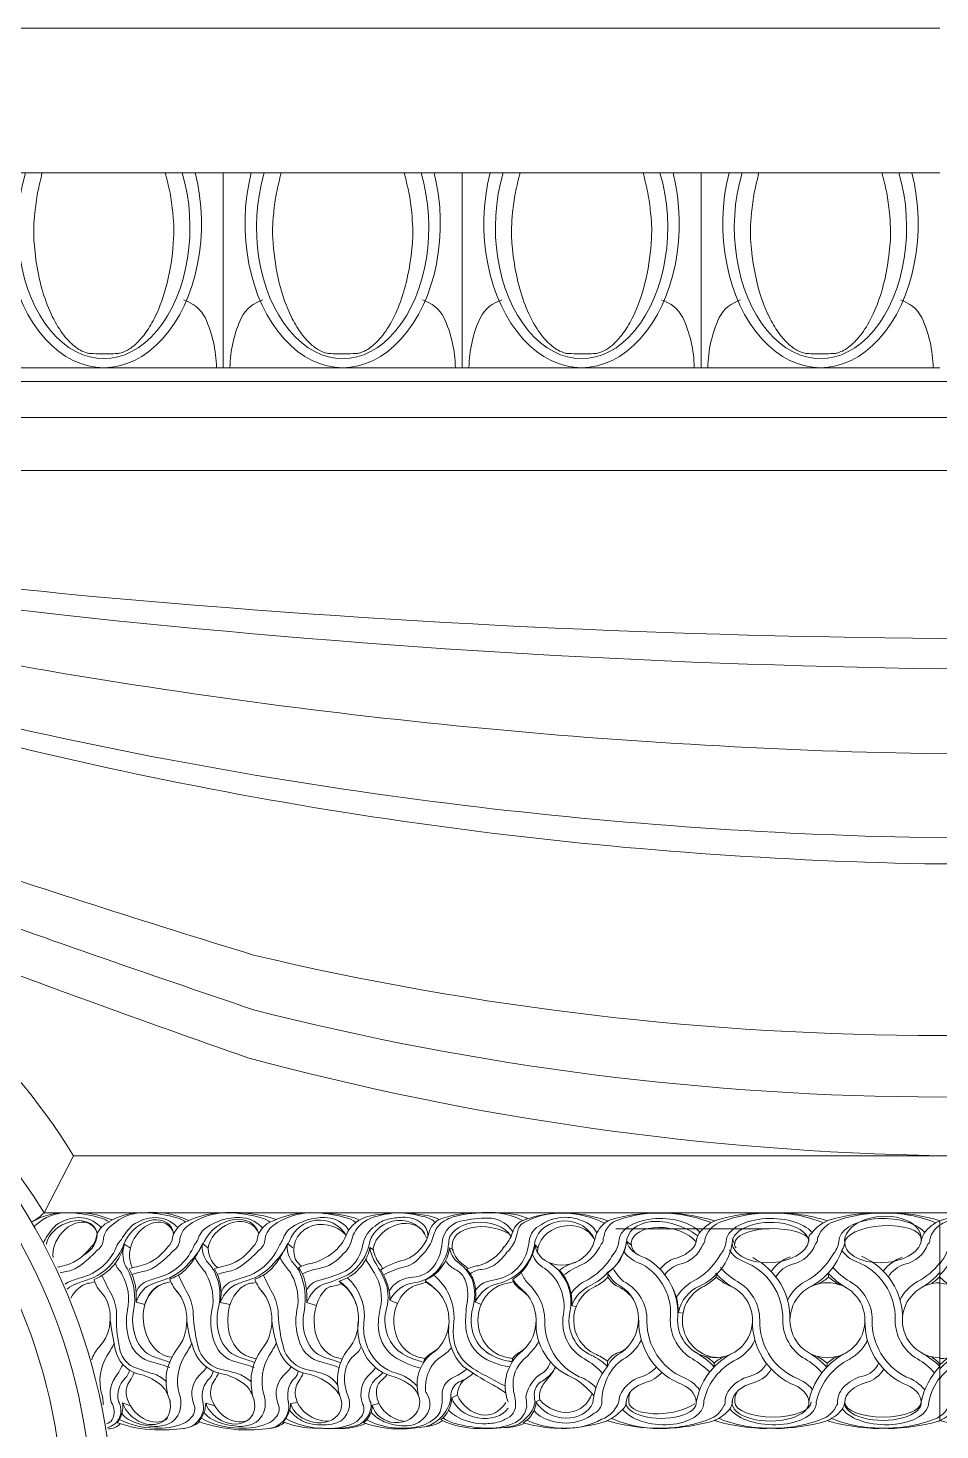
# Model space of a CAD drawing. Header units: millimetres. Extents: x 542654 to 551203, y 315718 to 321804.
# Drawn here: x 543084.9 to 543267.3, y 321230.3 to 321510.7 of the extents above; entities that cross this region are included whole.
import ezdxf

# ---------------------------------------------------------------- set-up
doc = ezdxf.new("R2010")
doc.units = ezdxf.units.MM
doc.layers.add('cad-block.com', color=250, linetype='Continuous')

msp = doc.modelspace()

# ---------------------------------------------------------------- linework, layer by layer
at = {"layer": 'cad-block.com', "color": 18, "lineweight": 15, "true_color": 0x000000}
for points in [[(542897.56, 321510.7), (543267.27, 321510.7)], [(543267.26, 321481.75), (542904.25, 321481.75)], [(543123.9, 321442.75), (543123.9, 321481.75)], [(543171.69, 321442.75), (543171.69, 321481.75)], [(543219.48, 321442.75), (543219.48, 321481.75)], [(543219.48, 321481.75), (543267.26, 321481.75)], [(543267.26, 321442.75), (542928.48, 321442.75)], [(542943.36, 321442.75), (543267.26, 321442.75)], [(542987.8, 321440.01), (543267.27, 321440.01)], [(543546.74, 321440.01), (543267.27, 321440.01)], [(542978.72, 321432.77), (543267.27, 321432.77)], [(543555.82, 321432.77), (543267.27, 321432.77)], [(542980.54, 321422.2), (543267.27, 321422.2)], [(543554, 321422.2), (543267.27, 321422.2)], [(543093.92, 321285.12), (543088.05, 321273.71)], [(543093.92, 321285.12), (543267.27, 321285.12)], [(543440.62, 321285.12), (543267.27, 321285.12)], [(543088.05, 321273.71), (543446.49, 321273.71)], [(543267.27, 321272.11), (543267.27, 321232.14)], [(543233.16, 321270.51), (543202.41, 321270.51)], [(543204.59, 321267.99), (543205.54, 321267.22)], [(543225.72, 321268.48), (543226.24, 321267.49)], [(543104.12, 321267.42), (543105.32, 321266.61)], [(543119.73, 321267.58), (543120.84, 321266.68)], [(543136.74, 321267.58), (543137.84, 321266.68)], [(543153.24, 321266.72), (543153.94, 321266.26)], [(543169.13, 321266.71), (543169.97, 321266.26)], [(543186.27, 321267.31), (543186.74, 321266.72)], [(543200.86, 321260.89), (543200.83, 321261.66)], [(543222.47, 321260.83), (543222.45, 321261.61)], [(543244.97, 321260.83), (543244.9, 321261.62)], [(543106.49, 321255.84), (543108.22, 321255.37)], [(543123.3, 321255.74), (543125.29, 321255.37)], [(543140.6, 321255.74), (543142.5, 321255.15)], [(543174.31, 321255.86), (543175.49, 321255.36)], [(543193.61, 321255.14), (543194.5, 321254.91)], [(543214.93, 321253.77), (543215.87, 321253.59)], [(543222.11, 321243.63), (543222.08, 321242.85)], [(543244.69, 321243.61), (543244.62, 321242.81)], [(543169.61, 321236.66), (543170.72, 321237.21)], [(543103.77, 321235.69), (543105.16, 321235.13)], [(543120.39, 321235.64), (543122.04, 321235.13)], [(543137.34, 321235.57), (543138.72, 321235.78)], [(543186.46, 321235.91), (543187.21, 321236.26)]]:
    msp.add_lwpolyline(points, dxfattribs=at)
for points in [[(543086.76, 321477.76, -0.007565), (543087.7, 321481.75, 3.738631)], [(543113.25, 321477.76, 0.007565), (543112.31, 321481.75, -3.738631)], [(543134.55, 321477.76, -0.007565), (543135.49, 321481.75, 3.738631)], [(543161.04, 321477.76, 0.007565), (543160.1, 321481.75, -3.738631)], [(543182.34, 321477.76, -0.007565), (543183.27, 321481.75, 3.738631)], [(543208.83, 321477.76, 0.007565), (543207.89, 321481.75, -3.738631)], [(543230.12, 321477.76, -0.007565), (543231.06, 321481.75, 3.738631)], [(543256.62, 321477.76, 0.007565), (543255.68, 321481.75, -3.738631)], [(543122.55, 321442.75, 0.103412), (543120.26, 321452.81, 0.193735), (543115.98, 321456.31, 0.973296)], [(543125.25, 321442.75, -0.103412), (543127.54, 321452.81, -0.193735), (543131.81, 321456.31, -0.973296)], [(543170.33, 321442.75, 0.103412), (543168.04, 321452.81, 0.193735), (543163.77, 321456.31, 0.973296)], [(543173.04, 321442.75, -0.103412), (543175.33, 321452.81, -0.193735), (543179.6, 321456.31, -0.973296)], [(543218.12, 321442.75, 0.103412), (543215.83, 321452.81, 0.193735), (543211.56, 321456.31, 0.973296)], [(543220.83, 321442.75, -0.103412), (543223.12, 321452.81, -0.193735), (543227.39, 321456.31, -0.973296)], [(543265.91, 321442.75, 0.103412), (543263.62, 321452.81, 0.193735), (543259.35, 321456.31, 0.973296)], [(542987.8, 321440.01, 0.429574), (542778.04, 321237.71, 0.414214), (542953.54, 321062.21, 0.414214), (543102.04, 321210.71, 0.414214), (542980.54, 321332.21, 0.414214), (542879.29, 321230.96, 0.414214), (542967.04, 321143.21, 0.414214), (543041.29, 321217.46, 0.414214), (542980.54, 321278.21, 0.414214), (542929.91, 321227.58, 0.414214), (542973.79, 321183.71, 0.438402), (543010.91, 321224.21)], [(542978.72, 321432.77, 0.416147), (542785.01, 321237.24, 0.414214), (542954.47, 321067.79, 0.414214), (543097.85, 321211.17, 0.414214), (542980.54, 321328.49, 0.414214), (542882.78, 321230.73, 0.414214), (542967.5, 321146, 0.414214), (543039.2, 321217.69, 0.414214), (542980.54, 321276.35, 0.414214), (542931.66, 321227.47, 0.417631), (542974.03, 321185.29, 30.968964), (542974.03, 321185.29)], [(542980.54, 321422.2, 0.414214), (542794.92, 321236.58, 0.414214), (542955.79, 321075.72, 0.414214), (543091.91, 321211.84, 0.414214), (542980.54, 321323.2, 0.414214), (542887.73, 321230.4, 0.414214), (542968.16, 321149.96, 0.414214), (543036.22, 321218.02, 0.414214), (542980.54, 321273.71, 0.414214), (542934.13, 321227.3, 0.414214), (542974.35, 321187.09, 0.284609), (543004.82, 321205.96, 0.284609)], [(542980.54, 321405.64, -0.017969), (543091.52, 321397.58, 0.021374), (543267.27, 321388.59, -27.571119)], [(543554, 321405.64, 0.017969), (543443.02, 321397.58, -0.021374), (543267.27, 321388.59, 27.571119)], [(542980.54, 321402.08, -0.019739), (543091.52, 321393.3, 0.023579), (543267.27, 321382.52, -27.571119)], [(543554, 321402.08, 0.019739), (543443.02, 321393.3, -0.023579), (543267.27, 321382.52, 27.571119)], [(542980.54, 321393.32, -0.028189), (543080.32, 321383.6, 0.03972), (543267.27, 321365.5, -1.760231)], [(543554, 321393.32, 0.028189), (543454.22, 321383.6, -0.03972), (543267.27, 321365.5, 1.760231)], [(542980.83, 321384.44, -0.048765), (543077.33, 321371.84, 0.052998), (543267.27, 321348.71, 0.080835)], [(543553.71, 321384.44, 0.048765), (543457.21, 321371.84, -0.052998), (543267.27, 321348.71, -0.080835)], [(542980.83, 321381.23, -0.053515), (543077.33, 321368.17, 0.056986), (543267.27, 321343.48, 0.080835)], [(543553.71, 321381.23, 0.053515), (543457.21, 321368.17, -0.056986), (543267.27, 321343.48, -0.080835)], [(542980.5, 321363.88, -0.054472), (543032.88, 321356.07, -0.017779), (543066.24, 321345.64, 0.005679), (543129.92, 321325.26, 0.058203), (543267.27, 321309.16, -3.69239)], [(543554.04, 321363.88, 0.054472), (543501.66, 321356.07, 0.017779), (543468.3, 321345.64, -0.005679), (543404.62, 321325.26, -0.058203), (543267.27, 321309.16, 3.69239)], [(542980.54, 321354.97, -0.054472), (543032.91, 321347.16, -0.023567), (543066.28, 321336.52, 0.004911), (543129.95, 321314.32, 0.062081), (543267.27, 321296.85, -3.69239)], [(543554, 321354.97, 0.054472), (543501.62, 321347.16, 0.023567), (543468.26, 321336.52, -0.004911), (543404.59, 321314.32, -0.062081), (543267.27, 321296.85, 3.69239)], [(542980.52, 321346.41, -0.05275), (543031.91, 321338.61, -0.025363), (543065.28, 321327.9, 0.007464), (543128.83, 321304.71, 0.061778), (543267.27, 321285.12, -3.69239)], [(543554.02, 321346.41, 0.05275), (543502.63, 321338.61, 0.025363), (543469.26, 321327.9, -0.007464), (543405.71, 321304.71, -0.061778), (543267.27, 321285.12, 3.69239)], [(543093.92, 321285.12, 0.161095), (543034.97, 321335.12, 3.968035)], [(542980.54, 321332.21, -0.265494), (543088.05, 321273.71, -0.265494)], [(543088.05, 321273.71, -0.100738), (543085.52, 321271.88, -1.69841)], [(543093.3, 321273.71, 0.155667), (543085.56, 321271.8, 0.155667)], [(543086.05, 321270.96, -0.010659), (543086.18, 321271.07, -0.209896), (543093.3, 321273.71, -0.056612), (543099.3, 321272.71, -0.083829), (543101.13, 321271.84)], [(543108.59, 321273.71, 0.158955), (543100.71, 321271.71, 0.218392), (543098.45, 321268.78, -0.207424), (543097.49, 321266.92, -0.197649), (543091.23, 321262.91, 0.016389), (543090.77, 321262.81, 0.016389)], [(543091.29, 321261.67, -0.037047), (543092.45, 321261.94, 0.116481), (543095.19, 321263.08, 0.053382), (543098.57, 321266.11, 0.226053), (543099.86, 321268.12, -0.215271), (543101.48, 321271.07, -0.209896), (543108.59, 321273.71, -0.056612), (543114.6, 321272.71, -0.083829), (543116.42, 321271.84)], [(543093.3, 321273.71, -0.115554), (543101.67, 321272.26, 6.155727)], [(543125.47, 321273.71, 0.134067), (543116.04, 321271.71, 0.218392), (543113.78, 321268.78, -0.207424), (543112.81, 321266.92, -0.197649), (543106.56, 321262.91, 0.050451), (543105.15, 321262.51, 0.075052)], [(543105.73, 321261.32, -0.066625), (543107.78, 321261.94, 0.116481), (543110.52, 321263.08, 0.053382), (543113.9, 321266.11, 0.226053), (543115.19, 321268.12, -0.215271), (543116.81, 321271.07, -0.175876), (543125.47, 321273.71, -0.056612), (543131.47, 321272.71, -0.083829), (543133.3, 321271.84, -6.922024)], [(543108.29, 321273.72, -0.139448), (543116.94, 321272.14, 0.232872)], [(543142.48, 321273.71, 0.134067), (543133.05, 321271.71, 0.218392), (543130.78, 321268.78, -0.207424), (543129.82, 321266.92, -0.197649), (543123.57, 321262.91, 0.050451), (543122.16, 321262.51, 0.075052)], [(543122.74, 321261.32, -0.066625), (543124.79, 321261.94, 0.116481), (543127.52, 321263.08, 0.053382), (543130.91, 321266.11, 0.226053), (543132.2, 321268.12, -0.215271), (543133.82, 321271.07, -0.175876), (543142.48, 321273.71, -0.056612), (543148.48, 321272.71, -0.089506), (543150.42, 321271.76, -6.922024)], [(543124.41, 321273.74, -0.089083), (543134.51, 321272.38, -0.078687)], [(543139.72, 321261.43, -0.081747), (543142.81, 321262.49, 0.186687), (543147.94, 321265.54, 0.153042), (543149.49, 321267.92, -0.147978), (543151.24, 321271.18, -0.116159), (543153.74, 321272.73, -0.069587), (543159.04, 321273.71, -0.061389), (543163.51, 321273.04, -0.05776), (543165.41, 321272.43, -0.195391), (543166.21, 321271.7, -1.144164)], [(543142.48, 321273.71, -0.049351), (543149.05, 321272.97, -0.085131), (543151.08, 321272.21, -0.379116)], [(543148.5, 321269.25, -0.245882), (543153.1, 321273.01, -0.035445), (543158.39, 321273.71, -2.639422)], [(543155.98, 321261.22, -0.085747), (543159.95, 321262.8, 0.173428), (543163.3, 321264.87, 0.099677), (543165.56, 321267.91, 0.010356), (543166.12, 321269.57, -0.183892), (543168.12, 321272.08, -0.07889), (543170.5, 321273.03, -0.051544), (543176.79, 321273.78, -0.122981), (543183.79, 321272.15, -2.424902)], [(543165.93, 321272.85, 0.062253), (543158.66, 321273.71)], [(543160.23, 321264.29, 0.262527), (543165.15, 321270.12, -0.234916), (543167.85, 321272.64, -0.085906), (543175.38, 321273.71, 6.378675)], [(543200.16, 321271.6, 0.112919), (543191.84, 321273.65, 0.127971), (543184.11, 321271.78, 0.219163), (543182.82, 321270.07, -0.022667), (543182.3, 321268.14, -0.099259), (543180.65, 321265.79, -0.066876), (543178.7, 321263.67, -0.149991), (543175.58, 321262.37, 0.130563), (543173.28, 321261.51, 2.937917)], [(543184.83, 321272.52, 0.076039), (543181.83, 321273.42, 0.049926), (543174.71, 321273.72)], [(543179.85, 321266.61, 0.106135), (543181.83, 321269.86, -0.266284), (543184.3, 321272.33, -0.09033), (543192.12, 321273.65, -2.675472)], [(543200.78, 321272.11, 0.018642), (543200.78, 321272.11, 0.079307), (543191.73, 321273.71)], [(543201, 321271.05, -0.109679), (543201.97, 321271.86, -0.103225), (543211.01, 321273.65)], [(543201.29, 321272.3, -0.000006), (543201.29, 321272.3, -0.065451), (543211.15, 321273.71)], [(543221.47, 321271.71, 0.020558), (543221.08, 321271.86, 0.093407), (543211.01, 321273.65)], [(543222.2, 321272.08, 0.016128), (543221.76, 321272.24, 0.06288), (543211.46, 321273.71)], [(543218.53, 321267.88, -0.143119), (543219.13, 321269.64, -0.152401), (543222.77, 321272.3, -0.065451), (543232.64, 321273.71)], [(543220.24, 321268.05, -0.103393), (543220.44, 321269.02, -0.214877), (543223.46, 321271.86, -0.093177), (543233.51, 321273.65, -0.071007)], [(543243.96, 321271.71, 0.020302), (543243.96, 321271.71, 0.097303), (543233.51, 321273.65)], [(543244.77, 321272.11, 0.018782), (543244.77, 321272.11, 0.074966), (543234.06, 321273.71)], [(543241.02, 321268.56, -0.287049), (543241.63, 321269.64, -0.152401), (543245.27, 321272.3, -0.065459), (543255.14, 321273.71)], [(543242.74, 321268.11, -0.096375), (543242.94, 321269.02, -0.214877), (543245.96, 321271.86, -0.093407), (543256.03, 321273.65, -0.071007)], [(543266.47, 321271.71, 0.097156), (543256.03, 321273.65)], [(543267.27, 321272.11, 0.018642), (543267.27, 321272.11, 0.0708), (543257.1, 321273.71)], [(543267.27, 321272.11, -0.018642), (543267.77, 321272.3, -0.065451), (543277.64, 321273.71, -0.065451)], [(543267.27, 321271.27, -0.066014), (543268.46, 321271.86, -0.093177), (543278.51, 321273.65)], [(543087.89, 321267.6, -0.013377), (543088.25, 321268.36, -0.069291), (543090.44, 321271.2, -0.154509), (543095.03, 321272.75, -0.189132), (543099.29, 321270.96, -0.062953), (543099.54, 321270.64)], [(543092.28, 321259.41, -0.096043), (543093.56, 321260.11, -0.001067), (543095.97, 321260.87, 0.118264), (543100.17, 321263.38, 0.12282), (543102.64, 321267.18, -0.060008), (543103.55, 321268.36, -0.069291), (543105.74, 321271.2, -0.154509), (543110.32, 321272.75, -0.189132), (543114.58, 321270.96, -0.062953), (543114.84, 321270.64)], [(543106.47, 321257.82, -0.228967), (543108.89, 321260.11, -0.001067), (543111.3, 321260.87, 0.118264), (543115.5, 321263.38, 0.100717), (543118.11, 321267.23, 0.053445), (543118.84, 321268.36, -0.176097), (543120.52, 321270.74, -0.158588), (543127.2, 321272.75, -0.189132), (543131.46, 321270.96, -0.062953), (543131.72, 321270.64, -0.822244)], [(543123.48, 321257.82, -0.228967), (543125.9, 321260.11, -0.001067), (543128.31, 321260.87, 0.118264), (543132.51, 321263.38, 0.100717), (543135.12, 321267.23, 0.053445), (543135.85, 321268.36, -0.176097), (543137.53, 321270.74, -0.158588), (543144.21, 321272.75, -0.189132), (543148.47, 321270.96, -0.15458), (543148.94, 321270.09, -0.822244)], [(543140.54, 321258.15, -0.223247), (543143.19, 321260.24, 0.044193), (543147.7, 321261.72, 0.115816), (543149.96, 321263.39, 0.136382), (543151.9, 321267.59, -0.200248), (543154.29, 321271.05, -0.134958), (543156.9, 321272.41, -0.040542), (543159.77, 321272.79, -0.171541), (543163.52, 321271.67, -0.237341), (543164.85, 321269.09, 213.805506)], [(543157.07, 321258.03, -0.180053), (543160.06, 321260.46, -0.071042), (543161.84, 321260.8, 0.230858), (543166.06, 321263.09, 0.143892), (543167.67, 321267.74, -0.37268), (543172.19, 321272.13, -0.074), (543177.59, 321272.61, -0.224865), (543181.83, 321269.86, 13.018877)], [(543165.93, 321272.85, -0.075231), (543167.11, 321272.34, -0.075231)], [(543174.37, 321258.13, -0.212772), (543176.75, 321259.92, 0.003748), (543179.04, 321260.47, 0.18758), (543183.6, 321263.68, 0.128591), (543185.08, 321268, -0.268767), (543187.5, 321271.28, -0.172279), (543192.8, 321272.78, -0.10341), (543196.54, 321271.75, -0.150327), (543198.64, 321269.69, -1.681499)], [(543198.26, 321268.5, -0.046853), (543198.64, 321269.69, -0.173558), (543201.29, 321272.3, -0.134169)], [(543199.87, 321268.05, -0.103393), (543200.07, 321269.02, -0.135171), (543201, 321271.05, -0.146784)], [(543263.52, 321267.91, -0.139266), (543264.13, 321269.64, -0.134169), (543267.27, 321272.11, -0.134169)], [(543265.24, 321268.05, -0.103393), (543265.44, 321269.02, -0.146784), (543267.27, 321271.27, -0.146784)], [(543094.19, 321259.37, -0.027591), (543096.56, 321260.21, 0.153281), (543101.67, 321263.64, 0.101799), (543104.27, 321268, -1171.448465)], [(543109.52, 321259.37, -0.027591), (543111.89, 321260.21, 0.153281), (543117, 321263.64, 0.085082), (543120.13, 321268, -1171.448465)], [(543126.53, 321259.37, -0.027591), (543128.9, 321260.21, 0.153281), (543134.01, 321263.64, 0.085082), (543137.14, 321268, -1171.448465)], [(543141.72, 321263.59, 0.091292), (543145.83, 321265.7, 0.134617), (543148.5, 321269.25, -0.678127)], [(543191.98, 321261.19, -0.068828), (543195.58, 321263.28, 0.16839), (543199.5, 321267.39, 0.167427), (543199.87, 321268.05)], [(543197.09, 321265.94, 0.098394), (543198.26, 321268.5, -0.670495)], [(543200.83, 321261.66, 0.195253), (543204.59, 321267.99, 4.226524)], [(543212.24, 321261.3, -0.163972), (543215.24, 321263.41, 0.246599), (543219.87, 321267.39, 0.167427), (543220.24, 321268.05, -0.004862)], [(543234.44, 321260.9, -0.180292), (543237.74, 321263.41, 0.257063), (543242.35, 321267.46, 0.154584), (543242.74, 321268.11, -0.004862)], [(543256.96, 321260.88, -0.187032), (543260.24, 321263.41, 0.246599), (543264.87, 321267.39, 0.167427), (543265.24, 321268.05, -0.004862)], [(543269.51, 321268.45, -0.115094), (543267.27, 321263.5, -0.113469)], [(543271.02, 321268.39, -0.145453), (543267.27, 321261.28, -0.145453)], [(543088.49, 321267.43, -0.008065), (543088.55, 321267.58)], [(543088.49, 321267.43, 0.004368), (543088.55, 321267.58)], [(543090.13, 321267.15, 0.09512), (543089.86, 321264.72, 0.09512)], [(543099.3, 321257.99, -0.123716), (543098.09, 321260.38, 0.239977), (543104.12, 321267.42, 3.556376)], [(543106.04, 321254.47, 0.136313), (543105.11, 321261.76, 0.025186), (543104.19, 321263.37, -0.157861), (543104.12, 321267.42)], [(543105.46, 321267.15, 0.176565), (543105.68, 321262.72, -392019.143967)], [(543113.2, 321260.43, 0.01287), (543114.18, 321260.82, 0.093266), (543116.58, 321262.56, 0.083417), (543119.73, 321267.58, -0.661199)], [(543122.91, 321254.47, 0.168551), (543122.23, 321261.77, 0.066478), (543120.57, 321264, -0.182741), (543119.73, 321267.58, 3.92238)], [(543120.93, 321267.15, 0.257896), (543122.76, 321262.72, -392019.143967)], [(543130.21, 321260.43, 0.01287), (543131.18, 321260.82, 0.093266), (543133.59, 321262.56, 0.083417), (543136.74, 321267.58, -0.661199)], [(543140.13, 321254.24, 0.137673), (543139.24, 321261.77, 0.066478), (543137.57, 321264, -0.182741), (543136.74, 321267.58, 3.92238)], [(543143.77, 321259.36, 0.048193), (543148.83, 321261.3, 0.215502), (543153.19, 321267.83, 1.996929)], [(543147.12, 321260.05, 0.280746), (543153.24, 321266.72, 5.588893)], [(543156.55, 321254.53, 0.180093), (543156.08, 321260.45, 0.027271), (543154.24, 321263.88, -0.10274), (543153.24, 321266.72, -0.10274)], [(543153.88, 321266.65, 0.131718), (543155.11, 321263.62, -0.091647), (543155.74, 321262.5, 18.340922)], [(543162.05, 321259.67, 0.229973), (543167.49, 321263.19, 0.117172), (543168.99, 321267.47, 10.429524)], [(543164.28, 321260.15, 0.263197), (543169.13, 321266.71, 5.108955)], [(543173.83, 321254.64, 0.136177), (543173.83, 321260.03, 0.135064), (543171.15, 321263.57, -0.19006), (543169.24, 321266.34, -0.82602)], [(543180.08, 321266.93, -0.191884), (543174.92, 321263.1, 0.103334), (543172.57, 321262.33, 0.106934)], [(543178.74, 321259.52, 0.327229), (543186.25, 321267.94, 150.59008)], [(543181.81, 321260.34, 0.072945), (543184.05, 321262.38, 0.133742), (543186.27, 321267.31, -0.855332)], [(543185.76, 321265.37, 0.195227), (543188.21, 321262.57, -0.283008), (543191.94, 321253.36, 0.320836), (543196.15, 321244.45, -0.074676), (543199.79, 321241.62, -0.081294)], [(543200.78, 321261.77, 0.20928), (543204.53, 321267.61, 0.129765)], [(543200.78, 321263.7, 0.036546), (543201.83, 321265.31)], [(543201.83, 321265.31, 0.163446), (543203.02, 321267.96, -6.909534)], [(543204.05, 321265.96, 0.171369), (543207.63, 321263.45, -0.301945), (543213.32, 321252.23, 0.268572), (543217.79, 321244.45, -0.055523), (543221.22, 321241.85, -0.048784)], [(543214.55, 321256.73, -0.129971), (543217.79, 321259.96, 0.149601), (543223.32, 321265.31, 0.21331)], [(543219.16, 321259.03, 0.255515), (543225.72, 321267.62)], [(543223.32, 321265.31, 0.163446), (543224.51, 321267.96, -6.909534)], [(543225.15, 321266.2, 0.161371), (543227.98, 321263.96, -0.318713), (543235.82, 321252.23, 0.268575), (543240.29, 321244.45, -0.080911), (543243.67, 321241.7, -0.081294)], [(543226.23, 321267.62, 0.301195), (543226.5, 321266.68, -0.248294)], [(543236.77, 321256.23, -0.146171), (543240.29, 321259.96, 0.149601), (543245.82, 321265.31, 0.21331)], [(543241.51, 321258.96, -0.267865), (543241.51, 321258.96, 0.183586), (543247.73, 321266.33, 0.21331)], [(543245.82, 321265.31, 0.163446), (543247.01, 321267.96, -6.909534)], [(543247.67, 321266.17, 0.159429), (543250.48, 321263.96, -0.318713), (543258.32, 321252.23, 0.268575), (543262.79, 321244.45, -0.081294), (543266.18, 321241.68, -0.081294)], [(543247.73, 321266.33, 0.063694), (543248.22, 321267.62, -14.566342)], [(543113.2, 321242.74, 0.030989), (543109.57, 321243.85, -0.249239), (543105.34, 321247.59, -0.119922), (543104.63, 321253.51, -0.022277), (543104.76, 321254.26, 0.180983), (543103.7, 321261.3, 0.047583), (543102.87, 321262.51, -0.103318), (543102.32, 321263.64, 19.657569)], [(543105.09, 321262.51, -0.109504), (543106.47, 321257.82, -0.027518), (543106.49, 321255.84, 1.219939)], [(543130.08, 321242.74, 0.030989), (543126.45, 321243.85, -0.249239), (543122.22, 321247.59, -0.119922), (543121.51, 321253.51, -0.022277), (543121.64, 321254.26, 0.180983), (543120.57, 321261.3, 0.047583), (543119.74, 321262.51, -0.047891), (543118.23, 321264.72, 19.657569)], [(543122.16, 321262.51, -0.12326), (543123.48, 321257.82, -0.056592), (543123.3, 321255.74, 1.219939)], [(543147.09, 321242.74, 0.030989), (543143.45, 321243.85, -0.249239), (543139.23, 321247.59, -0.119922), (543138.52, 321253.51, -0.022277), (543138.64, 321254.26, 0.180983), (543137.58, 321261.3, 0.047583), (543136.75, 321262.51, -0.047891), (543135.23, 321264.72, 19.657569)], [(543138.38, 321264.32, 0.043632), (543139.54, 321263, 0.400774)], [(543138.95, 321262.71, -0.158031), (543138.95, 321262.71, -0.094301), (543141.76, 321263.6, -1.127352)], [(543138.95, 321262.71, -0.139912), (543140.48, 321258.67, -0.053011), (543140.59, 321255.7, 37.483394)], [(543163.37, 321242.63, -0.084711), (543158.03, 321244.96, -0.244148), (543154.91, 321251.34, -0.049704), (543155.31, 321254.57, 0.195952), (543154.13, 321261.65, 0.006951), (543152.41, 321264.37, -10.854549)], [(543155.39, 321262.28, -0.082612), (543160.23, 321264.29)], [(543181.17, 321242.91, -0.131559), (543175.39, 321245.15, -0.202765), (543172.45, 321250.58, -0.056499), (543172.59, 321255.08, 0.124857), (543172.39, 321260.02, 0.199329), (543170.19, 321262.44, -0.12536), (543168.36, 321264.1, 3.307301)], [(543170.35, 321264.97, 0.122166), (543171.58, 321263.62, -0.076887), (543172.83, 321262.47, 2.852258)], [(543191.18, 321262.21, -0.097494), (543194.32, 321263.8, 0.033692), (543194.32, 321263.8, 0.157416)], [(543193.47, 321257.58, -0.100998), (543196.15, 321259.96, 0.110215), (543200.78, 321263.7, 0.112441)], [(543201.9, 321262.61, 0.096), (543203.99, 321259.96, -0.292425), (543208.65, 321251.94, 0.296797), (543215.99, 321240.73, -0.135998), (543219.2, 321238.27, -0.119149)], [(543208.46, 321264.63), (543208.46, 321264.63, -0.296896), (543214.77, 321252.21, -0.293371)], [(543223.36, 321262.73, 0.081294), (543226.75, 321259.96, -0.268505), (543231.22, 321252.19, 0.288999), (543237.96, 321240.89, -0.123631), (543241.77, 321238.37, -0.052437)], [(543233.52, 321261.97, -0.178716), (543237.39, 321264.86, 0.31947), (543237.39, 321264.86, -0.000978), (543237.39, 321264.86, -0.000978)], [(543245.86, 321262.73, 0.081294), (543249.25, 321259.96, -0.268505), (543253.72, 321252.19, 0.288678), (543260.44, 321240.9, -0.142365), (543264.23, 321238.27, -0.117646)], [(543255.93, 321262.04, -0.14896), (543259.7, 321264.8, 0.033692), (543259.7, 321264.8, 0.157416)], [(543259.27, 321256.23, -0.146184), (543262.79, 321259.96, 0.112441), (543267.27, 321263.7, 0.112441)], [(543267.27, 321263.5, -0.000004), (543267.27, 321263.5, -0.000004)], [(543096.82, 321259.59, 0.027297), (543098.23, 321259.87, 19.074543)], [(543112.58, 321239.91, 0.072204), (543110.22, 321241.4, -0.026917), (543107.02, 321242.47, -0.180678), (543104.08, 321244.42, -0.131225), (543103.08, 321247.07, -0.068819), (543102.56, 321253.44, 0.11894), (543101.4, 321257.63, -0.024298), (543099.62, 321261.24, 7.777583)], [(543112.15, 321259.59, 0.020977), (543113.39, 321259.94, -1.866902)], [(543114.97, 321257.57, -0.105968), (543113.2, 321260.43, -0.107459)], [(543129.46, 321239.91, 0.072204), (543127.1, 321241.4, 0.033628), (543123.9, 321242.26, -0.197474), (543119.66, 321245.06, -0.074568), (543119.1, 321246.22, -0.066117), (543117.89, 321253.44, 0.11894), (543116.73, 321257.63, -0.024298), (543114.95, 321261.24, 7.777583)], [(543129.17, 321259.57, 0.036293), (543130.48, 321259.75, 0.036293)], [(543131.98, 321257.57, -0.105968), (543130.21, 321260.43, -0.107459)], [(543146.88, 321239.07, 0.185854), (543144.11, 321241.4, 0.033628), (543140.91, 321242.26, -0.197474), (543136.67, 321245.06, -0.074568), (543136.11, 321246.22, -0.066117), (543134.9, 321253.44, 0.11894), (543133.74, 321257.63, -0.024298), (543131.95, 321261.24, 7.777583)], [(543150.45, 321255.4, 0.183885), (543147.55, 321259.5, 0.014971), (543147.12, 321260.05, 10.318868)], [(543147.12, 321260.05, -0.100841), (543149.77, 321257.12, 1.435164)], [(543162.67, 321239.04, 0.140326), (543158.51, 321241.6, -0.216719), (543153.03, 321246.2, -0.080842), (543152.05, 321249.53, -0.061463), (543152.05, 321251.7, 0.140584), (543151.16, 321257.36, 0.097397), (543148.73, 321260.7, 6.432445)], [(543155.39, 321262.28, -0.088472), (543157.07, 321258.03, -0.057435), (543157.22, 321256.2), (543158.73, 321255.54)], [(543160.61, 321258.15, -0.109003), (543162.9, 321259.32, 0.063154), (543164.47, 321259.83, -6.141469)], [(543167.26, 321257.42, 0.075944), (543164.88, 321259.66, -0.03389), (543164.28, 321260.15, -0.03389)], [(543164.28, 321260.15), (543164.47, 321259.83, -0.045603), (543166.69, 321258.09, -0.663417)], [(543180.29, 321239.06, -0.025818), (543176.66, 321241.01, -0.061076), (543173.13, 321243.05, -0.18941), (543170.07, 321248.03, -0.074307), (543169.98, 321251.07, 0.134088), (543169.06, 321257.29, 0.125865), (543166.01, 321261.19, 3.907296)], [(543172.57, 321262.33, -0.158291), (543174.2, 321259.36, -0.086855), (543174.31, 321255.86, 1.100134)], [(543180.79, 321259.6, 0.036796), (543181.88, 321259.92, -1.216476)], [(543181.81, 321260.34), (543181.88, 321259.92, 0.079215), (543183.57, 321258.2, -0.030572), (543184.82, 321257.16, -1.926078)], [(543183.51, 321261.76, 0.062231), (543184.73, 321259.67, -0.214339), (543188.23, 321252.19, 0.294925), (543195.07, 321240.9, -0.122919), (543198.44, 321238.75, -0.117646)], [(543193.61, 321255.14, 0.204263), (543191.18, 321262.21, 3.948611)], [(543197.38, 321259.15, -0.267865), (543197.38, 321259.15, 0.10551), (543200.78, 321261.77, 0.081294)], [(543198.01, 321258.84, 0.090638), (543200.34, 321260.34, 0.032029), (543200.86, 321260.89, 0.032029)], [(543200.86, 321260.89, 0.180148), (543202.87, 321258.92, -0.140285), (543205.98, 321256.31, -0.153209)], [(543222.47, 321260.83, -0.09598), (543219.65, 321258.79, -19.622148)], [(543222.44, 321261.61, 0.000208), (543222.45, 321261.6, 0.000208)], [(543222.47, 321260.83, 0.076771), (543225.96, 321258.74, -1.326627)], [(543244.97, 321260.83, -0.072262), (543242.92, 321259.47, -19.622148)], [(543244.97, 321260.83, 0.044426), (543247.23, 321259.29, -1.326627)], [(543263.53, 321258.71, -0.267865), (543263.53, 321258.71, 0.081061), (543267.27, 321261.77, 0.081294)], [(543267.27, 321260.99, -0.08041), (543265.42, 321259.47, -19.622148)], [(543267.27, 321260.83, 0.08041), (543269.12, 321259.31, 19.622148)], [(543144.55, 321258.52, -0.131546), (543145.62, 321258.98, 0.06113), (543147.55, 321259.5, -3.736763)], [(543214.93, 321253.77, 0.128532), (543213.59, 321259.09, -19.222281)], [(543218.52, 321258.7, 0.000001), (543218.52, 321258.7, 0.000001)], [(543112.97, 321236.87, -0.020897), (543112.97, 321236.87, 0.157637), (543111.18, 321239.48, 0.110252), (543106.73, 321241.5, -0.274911), (543102.31, 321246.43, -0.01801), (543101.29, 321252.2)], [(543129.85, 321236.87, -0.020897), (543129.85, 321236.87, 0.157637), (543128.06, 321239.48, 0.110252), (543123.61, 321241.5, -0.276717), (543117.98, 321246.43, -0.073649), (543116.62, 321252.2)], [(543145.98, 321238.71, -0.020897), (543145.98, 321238.71, 0.198166), (543145.98, 321238.71, 0.138312), (543140.61, 321241.5, -0.276717), (543134.98, 321246.43, -0.073649), (543133.63, 321252.2)], [(543160.81, 321239.55, 0.014695), (543160.81, 321239.55, 0.074847), (543157.64, 321240.99, -0.234064), (543151.75, 321246.43, -0.17384), (543150.98, 321252.21)], [(543186.48, 321252.2, 0.318818), (543193.73, 321240.76), (543193.73, 321240.76)], [(543207.01, 321252.21, -0.036008), (543207.01, 321252.21, 0.291562), (543214.76, 321239.73), (543214.76, 321239.73)], [(543229.77, 321252.21, 0.290613), (543237.39, 321239.55), (543237.39, 321239.55)], [(543252.27, 321252.2, 0.290609), (543259.89, 321239.55), (543259.89, 321239.55)], [(543177.59, 321239.41, 0.280317), (543177.59, 321239.41, -0.028633), (543171.87, 321242.93, -0.220354), (543169, 321251.11)], [(543097.59, 321244.28, -0.115905), (543099.01, 321246.77)], [(543102.15, 321247.63, -0.013011), (543100.7, 321245.16, 0.207103), (543099.56, 321237.53, -0.106771), (543099.89, 321235.31, -0.07795)], [(543117.67, 321247.63, -0.013011), (543116.23, 321245.16, 0.207103), (543115.09, 321237.53, -0.117171), (543115.38, 321234.86, -0.300598), (543112.5, 321231.3, -0.09633), (543109.77, 321230.98, -0.10414), (543104.96, 321232.34, -0.135126), (543103.64, 321233.6, -206431.459628)], [(543113.35, 321235.84, -0.147461), (543112.58, 321241.66, -0.121679), (543114.65, 321246.45, -6.357955)], [(543134.55, 321247.63, -0.013011), (543133.11, 321245.16, 0.207103), (543131.97, 321237.53, -0.117171), (543132.26, 321234.86, -0.300598), (543129.38, 321231.3, -0.09633), (543126.65, 321230.98, -0.095329), (543121.72, 321232.34, -0.131622), (543120.05, 321233.8, -206431.459628)], [(543129.85, 321236.87, -0.099627), (543129.59, 321241.66, -0.121679), (543131.66, 321246.45, -6.357955)], [(543151.52, 321246.91, -0.125563), (543150.27, 321245.32, 0.173483), (543148.39, 321242.42, 0.115836), (543148.39, 321238.5, 0.032323), (543148.81, 321237.13, -0.228234), (543148.81, 321233.85, -0.216023), (543146.65, 321231.69, -0.086474), (543144.5, 321231.29, -0.10808), (543140.12, 321231.89, -0.136488), (543137.18, 321234.21, -319075.843913)], [(543147.38, 321236.66, -0.281884), (543149.45, 321247.04, -2.604553)], [(543169.53, 321246.7, -0.093335), (543167.58, 321244.95, 0.120817), (543165.52, 321242.9, 0.139988), (543164.33, 321238.54, 0.101965), (543164.54, 321237.59, -0.1221), (543165.22, 321235.7, -0.196806), (543164.29, 321232.9, -0.227466), (543160.11, 321231.05, -0.088773), (543156.11, 321231.9, -0.116279), (543153.49, 321233.77, 0.122608)], [(543158.91, 321246.11, 0.108935), (543162.7, 321244.2, -0.041757), (543163.96, 321243.77, -0.041757)], [(543162.96, 321237.15, -0.297265), (543165.62, 321245.56, 0.080873)], [(543163.96, 321243.77), (543164.21, 321244.52, -0.074458), (543165.61, 321245.68, 0.04174), (543166.83, 321246.51, 24.307937)], [(543187.05, 321248.02, -0.056045), (543185.38, 321245.72, -0.022795), (543184.05, 321244.39, 0.235098), (543181.89, 321238.8, 0.032245), (543182.13, 321237.27, -0.038781), (543182.39, 321235.5, -0.33746), (543180.32, 321232.41, -0.078815), (543178.72, 321231.78, -0.063281), (543175.74, 321231.5, -0.121478), (543170.48, 321232.98, -0.064238), (543168.97, 321234.23, 3.827273)], [(543181.7, 321243.87, 0.02419), (543180.95, 321244.03, -0.113221), (543176.55, 321245.82)], [(543180.88, 321235.88, -0.334356), (543183.84, 321246.17, 0.532296)], [(543181.7, 321243.87), (543181.77, 321244.53, -0.096515), (543183.1, 321245.73, 0.028724), (543184.14, 321246.45, -26.089249)], [(543200.78, 321242.97), (543200.76, 321243.99, -0.17579), (543202.97, 321245.72, 0.131284), (543204.93, 321246.99, -43.334698)], [(543200.78, 321242.97, -0.165674), (543203.42, 321245.68, -0.072831)], [(543203.93, 321244.42, -0.081294), (543203.93, 321244.42, 0.147638), (543207.5, 321248.17, 0.267657)], [(543241.02, 321245.71, -0.07743), (543244.62, 321242.81)], [(543242.57, 321236.11, -0.220522), (543249.21, 321244.43, 0.067828), (543251.13, 321245.9, 0.067828)], [(543275.27, 321248.02, -0.146184), (543271.75, 321244.29, 0.112441), (543267.27, 321240.55, 0.112441)], [(543103.83, 321243.37, -0.029843), (543102.7, 321241.35, 0.245041), (543101.49, 321235.81, -0.266577), (543101.71, 321232.33, -0.203102), (543100.55, 321231.48, -0.103618)], [(543120.53, 321242.84, -0.118246), (543119.62, 321241.67, 0.325983), (543117.96, 321235.56, -0.327377), (543117.47, 321232.73, -0.143144), (543115.9, 321231.52, -0.106305), (543110.22, 321230.61, -0.112548), (543103.15, 321232.34, -2.910199)], [(543109.65, 321245.04, 0.027591), (543112.02, 321244.2, -0.032563), (543113.27, 321243.74, -0.032563)], [(543137.4, 321242.84, -0.118246), (543136.5, 321241.67, 0.325983), (543134.84, 321235.56, -0.327377), (543134.35, 321232.73, -0.143144), (543132.78, 321231.52, -0.106305), (543127.1, 321230.61, -0.122174), (543119.47, 321232.63, -2.910199)], [(543126.53, 321245.04, 0.027591), (543128.9, 321244.2, -0.032563), (543130.15, 321243.74, -0.032563)], [(543129.17, 321244.84, -0.03336), (543130.46, 321244.47, -0.03336)], [(543154.35, 321242.76, -0.118246), (543153.44, 321241.6, 0.325983), (543151.78, 321235.48, -0.327377), (543151.29, 321232.65, -0.143144), (543149.73, 321231.45, -0.106305), (543144.05, 321230.54, -0.122174), (543136.42, 321232.55, -2.910199)], [(543143.86, 321244.88, 0.020479), (543145.94, 321244.2, -0.037175), (543147.37, 321243.66, -0.037175)], [(543146.21, 321244.84, -0.03775), (543147.67, 321244.41, -0.03775)], [(543162.98, 321244.84, -0.033293), (543164.21, 321244.52, -0.045496)], [(543189.35, 321243.87, -0.181014), (543187.8, 321241.68, 0.210964), (543184.41, 321236.98, -0.035745), (543184.6, 321234.91, -0.146791), (543183.3, 321232.44, -0.099604), (543182.05, 321231.6, -0.112427), (543176.28, 321230.6, -0.052552), (543170.3, 321231.54, -0.081574), (543167.84, 321232.65, -481557.148128)], [(543180.79, 321244.77, 0.006424), (543181.77, 321244.53, -1.587277)], [(543187.21, 321236.26, -0.18765), (543187.74, 321239.09, -0.039095), (543188.52, 321240.16, 0.054537), (543190.35, 321242.81, 6.83049)], [(543187.77, 321240.04, 0.063521), (543189.66, 321241.69, 0.041781), (543190.35, 321242.81, 5.943578)], [(543197.86, 321235.66, -0.160271), (543200.78, 321242.97, -0.145453)], [(543200.76, 321243.99, 0.086829), (543198.25, 321245.45)], [(543200.78, 321240.75, -0.136905), (543203.93, 321244.42, 0.068195), (543203.93, 321244.42)], [(543203.54, 321237.75, -0.186494), (543207.3, 321240.82, 0.147073), (543210.55, 321242.86, 0.148769)], [(543218.52, 321235.8, -0.227666), (543225.38, 321245.38, -0.227666)], [(543222.11, 321243.63, 0.097777), (543220.08, 321245.03, 19.622148)], [(543220.18, 321236.58, -0.203725), (543226.04, 321244.08, 0.068195), (543226.04, 321244.08, 0.068195)], [(543222.11, 321243.63, -0.100015), (543224.41, 321245.02, 1.326627)], [(543225.03, 321238.18, -0.167244), (543229.3, 321241.04, 0.221723), (543232.57, 321243.54, 0.21466)], [(543241.02, 321235.86, -0.220603), (543248.02, 321245.45, 0.066571), (543248.02, 321245.45)], [(543244.69, 321243.61, 0.07015), (543242.45, 321245.07, 19.622148)], [(543244.69, 321243.61, -0.084322), (543246.98, 321245.04, 1.326627)], [(543247.94, 321238.72, -0.150244), (543251.81, 321241.04, 0.25156), (543255, 321243.64, 0.21133)], [(543263.52, 321235.86, -0.145453), (543267.27, 321242.97, -0.145453)], [(543267.27, 321243.42, 0.08041), (543265.42, 321244.94, 19.622148)], [(543271.01, 321245.54, -0.267865), (543271.01, 321245.54, 0.081061), (543267.27, 321242.48, 0.081294)], [(543267.27, 321243.26, -0.08041), (543269.12, 321244.78, -19.622148)], [(543102.93, 321235.96, -0.268348), (543104.31, 321240.61, 0.111946), (543105.15, 321242.19, -5.291893)], [(543104.54, 321237.04, -0.209661), (543104.54, 321237.04, -0.189953), (543105.2, 321240.11, 157667.627814)], [(543105.2, 321240.11, 0.065483), (543106.09, 321241.73, 7.503547)], [(543119.81, 321235.96, -0.268348), (543121.19, 321240.61, 0.146544), (543121.87, 321241.94, -5.291893)], [(543121.42, 321237.04, -0.209661), (543121.42, 321237.04, -0.189953), (543122.08, 321240.11, 157667.627814)], [(543122.08, 321240.11, 0.065483), (543122.97, 321241.73, 7.503547)], [(543136.81, 321237.15, -0.221628), (543138.26, 321240.68, 0.146544), (543138.94, 321242.02, -5.291893)], [(543138.35, 321237.04, -0.209661), (543138.35, 321237.04, -0.186865), (543139.02, 321240.03, 157667.627814)], [(543139.02, 321240.03, 0.065483), (543139.91, 321241.66, 7.503547)], [(543172.6, 321242.42, -0.045129), (543169.65, 321240.59, 0.299565), (543167.69, 321237.19, -0.09087), (543167.38, 321234.27, -0.144119), (543166.62, 321232.92, -0.150915), (543162.64, 321230.88, -0.166619), (543152.59, 321232.27, -133.500069)], [(543153.01, 321237.17, -0.16978), (543154.31, 321240.37, 0.043804), (543155.86, 321241.72, -0.6587)], [(543154.58, 321237.99, -0.237758), (543155.6, 321240.22, 0.081735), (543156.63, 321241.35, -9.331702)], [(543169.45, 321237.34, -0.262287), (543171.09, 321239.9, 0.120053), (543173.87, 321241.59, 0.069073)], [(543170.72, 321237.21, -0.034066), (543170.72, 321237.21, -0.197259), (543172.11, 321240.31, -3.930132)], [(543186.28, 321235.86, -0.083203), (543186.16, 321237.83, -0.247182), (543187.77, 321240.04, -2.400939)], [(543193.73, 321240.76, -0.099661), (543198.03, 321237.11, 0.400997)], [(543199.65, 321235.8, -0.123226), (543200.78, 321240.75, -0.113469)], [(543200.78, 321240.75, -0.000004), (543200.78, 321240.75, -0.000004)], [(543208.24, 321239.71, 182.59746), (543208.24, 321239.71, 0.142317), (543211.67, 321241.75)], [(543230.29, 321239.81, -0.165719), (543230.29, 321239.81, 0.184944), (543233.52, 321242.42)], [(543252.7, 321239.79, -0.132314), (543252.7, 321239.79, 0.187603), (543256.02, 321242.42)], [(543265.02, 321235.8, -0.115094), (543267.27, 321240.75, -0.113469)], [(543167.07, 321232.43, 0.215825), (543169.45, 321237.34, -7.383926)], [(543177.59, 321239.41, -0.04339), (543180.41, 321237.6, 0.356149)], [(543203.54, 321237.75, 0.104985), (543203.02, 321235.95, 0.023441), (543203.02, 321235.95, 1.136097)], [(543225.03, 321238.18, 0.172817), (543224.29, 321235.59, 0.467619)], [(543226.23, 321235.8, -0.150462), (543226.74, 321237.98, 1140.797871)], [(543247.94, 321238.72, 0.207831), (543246.79, 321235.59, 0.467619)], [(543100.67, 321230.71, 0.515565), (543102.93, 321235.96)], [(543102.74, 321231.7, 0.078642), (543110.23, 321230.3, 0.043364), (543115.98, 321230.55, 0.45259), (543119.83, 321235.89, 1.886314)], [(543103.77, 321235.69, -0.193479), (543102.74, 321231.7)], [(543118.93, 321231.97, 0.070803), (543126.88, 321230.31, 0.047152), (543133.3, 321230.59, 0.431232), (543136.88, 321236.03, 1.886314)], [(543120.39, 321235.64, -0.201795), (543118.93, 321231.97)], [(543135.87, 321231.9, 0.118811), (543143.83, 321230.63, 0.082433), (543149.74, 321230.94, 0.413915), (543153.43, 321235.77, 1.886314)], [(543137.34, 321235.57, -0.201795), (543135.87, 321231.9)], [(543151.93, 321231.71, 0.131141), (543153.31, 321233.33, 0.120504), (543153.7, 321235.22), (543155.03, 321235.58)], [(543169.61, 321236.66, -0.21013), (543167.41, 321232.26, -4.567109)], [(543181.79, 321231.03, 0.176971), (543184.51, 321232.71, 0.170859), (543186.28, 321235.86, 30.835725)], [(543186.5, 321235.85, -0.234886), (543183.94, 321231.7, 0.555427)], [(543199.65, 321235.8, -0.273571), (543198.11, 321233.6, -0.171003), (543192.49, 321231.64, -0.163869), (543186.67, 321233.45, -0.074042), (543186.07, 321234.17, 2.685215)], [(543203.02, 321235.95, -0.144926), (543202.67, 321235.17, -0.128461), (543200.78, 321232.98, -0.131639)], [(543204.53, 321235.8, -0.221293), (543203.72, 321234.3, -0.091677), (543200.78, 321232.14, -0.107279)], [(543224.29, 321235.59, -0.375012), (543224.1, 321235.23, -0.214877), (543221.08, 321232.39, -0.093177), (543211.03, 321230.6, -0.071007)], [(543225.76, 321235.93, -0.154889), (543225.09, 321234.3, -0.142486), (543221.76, 321232.01, -0.063968), (543211.3, 321230.54)], [(543220.03, 321235.66, -0.086243), (543220.18, 321236.58)], [(543225.72, 321235.86, -0.0002), (543225.72, 321235.85, -0.0002)], [(543246.79, 321235.59, -0.375012), (543246.6, 321235.23, -0.214877), (543243.58, 321232.39, -0.094059), (543233.42, 321230.6, -0.071007)], [(543248.26, 321235.91, -0.160145), (543247.59, 321234.24, -0.142486), (543244.26, 321231.95, -0.065451), (543234.4, 321230.54, -0.065451)], [(543242.53, 321235.63, -0.076886), (543242.57, 321236.11, -0.711485)], [(543271.01, 321236.34, -0.139266), (543270.41, 321234.61, -0.134169), (543267.27, 321232.14, -0.134169)], [(543269.3, 321236.2, -0.103393), (543269.1, 321235.23, -0.146784), (543267.27, 321232.98, -0.146784)], [(543115.65, 321230.51, 0.129496), (543119.22, 321231.85, -0.275854)], [(543133.3, 321230.59, 0.145164), (543136.17, 321231.78, -0.275854)], [(543146.79, 321230.54, 0.107945), (543152.41, 321231.53, -2.721038)], [(543159.52, 321230.45, -0.091204), (543151.93, 321231.71, -0.116078)], [(543159.52, 321230.45, 0.034973), (543164.23, 321230.91, 0.146763), (543167.07, 321232.43, 0.146763)], [(543167.75, 321232.1, -0.210263), (543167.75, 321232.1, -0.134425), (543164.23, 321230.91, 0.410848)], [(543176.28, 321230.6, -0.131146), (543167.41, 321232.26, -0.136736)], [(543184.19, 321231.63, -0.023677), (543183.65, 321231.34, -4.543444)], [(543192.12, 321230.6, -0.080531), (543183.94, 321231.7, -0.078298)], [(543192.12, 321230.6, -0.104791), (543184.96, 321232.05, -0.031762), (543184.64, 321232.22, -1.384348)], [(543200.78, 321232.14, -0.018642), (543200.28, 321231.95, -0.073626), (543191.53, 321230.54, -0.065451)], [(543200.78, 321232.98, -0.066014), (543199.59, 321232.39, -0.127622), (543192.36, 321230.6)], [(543200.78, 321232.14, 0.017867), (543201.29, 321231.95, 0.065451), (543211.15, 321230.54, 0.065451)], [(543201.54, 321232.55, 0.022594), (543201.97, 321232.39, 0.10345), (543211.03, 321230.6)], [(543222.2, 321232.17, 0.020284), (543222.77, 321231.95, 0.065451), (543232.64, 321230.54, 0.065451)], [(543223, 321232.57, 0.024119), (543223.46, 321232.39, 0.093177), (543233.51, 321230.6)], [(543244.77, 321232.14, 0.01773), (543245.27, 321231.95, 0.065459), (543255.14, 321230.54, 0.065459)], [(543245.57, 321232.54, 0.020326), (543245.96, 321232.39, 0.093407), (543256.03, 321230.6)], [(543267.27, 321232.98, -0.066014), (543266.08, 321232.39, -0.093177), (543256.03, 321230.6)], [(543267.27, 321232.14, -0.018642), (543266.76, 321231.95, -0.065451), (543256.9, 321230.54, -0.065451)], [(543267.27, 321232.14, 0.018642), (543267.27, 321232.14, 0.0708), (543277.43, 321230.54)], [(543100.96, 321230.47, 0.186837), (543103.29, 321231.48, -0.275854)], [(543175.44, 321230.54, 0.062233), (543181.79, 321231.03, -20.36839)], [(543183.65, 321231.34, -0.089164), (543180.02, 321230.74, -138.152303)]]:
    msp.add_lwpolyline(points, format="xyb", dxfattribs=at)
msp.add_circle((543244.77, 321252.21), 7.5, dxfattribs=at)
for centre, radius, start, end in [((543195.99, 321268.97), 8.65, 303.6334, 350.9144), ((543184.29, 321255.88), 9.17, 349.2512, 62.7692), ((543216.59, 321258.35), 6.67, 113.8713, 142.5267), ((543223.63, 321252.57), 13.64, 358.4642, 63.0509), ((543246.38, 321252.64), 13.4, 358.1108, 67.1366), ((543191.27, 321267.24), 11.71, 216.1416, 229.4862), ((543205.81, 321263.9), 5.46, 204.1149, 243.1774), ((543232.97, 321270.89), 14.04, 221.4157, 240.3619), ((543256.02, 321271.69), 15, 222.1554, 240.0001), ((543267.27, 321252.21), 7.5, 90, 270), ((543222.27, 321252.21), 7.5, 179.9974, 63.8195), ((543222.27, 321252.21), 7.5, 114.4256, 167.9896), ((543223.24, 321252.21), 7.5, 114.5364, 266.2956), ((543267.27, 321252.04), 7.5, 270, 90), ((543211.02, 321232.72), 15, 42.4658, 60.0542), ((543222.27, 321252.21), 8.95, 294.8822, 333.3212), ((543244.77, 321252.21), 8.96, 315.2374, 333.319), ((543254.73, 321229.75), 18.22, 46.5139, 60.8297), ((543193.11, 321235.26), 10.87, 45.1306, 66.2328)]:
    msp.add_arc(centre, radius, start, end, dxfattribs=at)
at = {"layer": 'cad-block.com', "color": 18, "lineweight": 15, "true_color": 0x000000, "extrusion": (0, 0, -1)}
for centre, major_axis, ratio, start_param, end_param in [((543100.01, 321471.59), (0, 28.84), 0.677574, 1.210664, 5.072521), ((543100.01, 321470.83), (0, 26.27), 0.656096, 1.142008, 5.141177), ((543195.58, 321471.59), (0, 28.84), 0.677574, 1.210664, 5.072521), ((543195.58, 321470.83), (0, 26.27), 0.656096, 1.142008, 5.141177), ((543093.57, 321268.08), (4.84, 2.26), 0.693029, 3.610138, 7.75929), ((543094.35, 321266.95), (3.21, 4.28), 0.723064, 4.257147, 6.638082), ((543108.87, 321267.35), (4.3, 3.91), 0.712844, 4.176725, 6.761219), ((543109.64, 321266.95), (3.21, 4.28), 0.723064, 4.257147, 6.638082), ((543125.34, 321267.05), (5.04, 3.76), 0.751771, 4.100673, 6.59247), ((543125.95, 321266.87), (4.37, 3.82), 0.771689, 4.043259, 6.592383), ((543143.12, 321265.88), (4.49, 4.49), 1, 4.266239, 6.509285), ((543144.13, 321265.7), (-5.59, 2.76), 0.8873, -0.75383, 1.95779), ((543158.94, 321266.71), (5.8, 1.42), 0.906219, 3.612066, 6.176447), ((543159.17, 321266.71), (4.85, 3.08), 0.776765, 3.812994, 6.366153), ((543175.42, 321267.64), (-6.44, 0.19), 0.649341, -0.086578, 2.773157), ((543177.11, 321266.04), (-7.38, 1.73), 0.619214, -0.583436, 1.992712), ((543192.31, 321266.73), (-6.18, 0.5), 0.860051, 0.133632, 2.758016), ((543192.6, 321266.41), (5.74, 1.31), 0.790528, 3.28829, 6.099488), ((543211.51, 321267.87), (-8.5, 0.14), 0.550784, -0.010689, 2.697643), ((543213.6, 321265.1), (-8.69, 4.08), 0.636888, -0.262368, 1.891872), ((543212.41, 321266.68), (-6.9, 1.15), 0.569623, -0.019029, 2.558956), ((543233.52, 321267.87), (-9.01, 0.09), 0.519689, 0, 2.708717), ((543233.37, 321267.8), (7.66, 0.04), 0.519697, 3.106943, 6.261008), ((543256.02, 321267.87), (-9.01, 0.09), 0.519689, 0, 2.708324), ((543255.86, 321268.3), (7.66, 0.47), 0.611771, 3.097112, 6.327666), ((543255.87, 321268.09), (7.65, 0.47), 0.392348, 3.141593, 6.283185), ((543233.88, 321267.59), (-7.65, 0.03), 0.38364, 0.000785, 2.717827), ((543166.86, 321265.82), (-1.55, 5.15), 0.45202, 1.535351, 1.606242), ((543192.18, 321268.32), (5.75, 1.78), 0.828349, 7.129528, 9.584), ((543211.52, 321235.86), (-6.99, 0), 0.623938, 0, 1.134405), ((543212.49, 321236.6), (7.44, 0.61), 0.763861, 2.997297, 3.465506), ((543211.52, 321235.86), (-6.99, 0), 0.623938, 2.05087, 3.141593), ((543233.37, 321235.83), (7.65, 0.03), 0.570546, 3.141593, 4.300206), ((543233.37, 321235.83), (7.65, 0.03), 0.570546, -1.015776, 0), ((543255.87, 321235.83), (7.65, 0.03), 0.570546, 3.141593, 4.287134), ((543255.87, 321235.83), (7.65, 0.03), 0.570546, -1.015777, 0)]:
    msp.add_ellipse(centre, major_axis=major_axis, ratio=ratio, start_param=start_param, end_param=end_param, dxfattribs=at)
at = {"layer": 'cad-block.com', "color": 18, "lineweight": 15, "true_color": 0x000000}
for centre, major_axis, ratio, start_param, end_param in [((543147.79, 321471.59), (0, 28.84), 0.677574, 1.210664, 5.072521), ((543147.79, 321470.83), (0, 26.27), 0.656096, 1.142008, 5.141177), ((543243.37, 321471.59), (0, 28.84), 0.677574, 1.210664, 5.072521), ((543243.37, 321470.83), (0, 26.27), 0.656096, 1.142008, 5.141177), ((543211.52, 321268.56), (6.99, 0), 0.623938, 3.270478, 4.25815), ((543233.37, 321268.09), (7.65, 0.47), 0.569484, 3.141593, 6.283185), ((543255.87, 321268.09), (7.65, 0.47), 0.569484, 3.141593, 6.283185), ((543212.49, 321267.71), (-6.99, 0.02), 0.630057, 0.005197, 0.496075), ((543211.52, 321268.56), (7.12, 0.23), 0.617858, -1.25142, -0.204884), ((543097.86, 321252.21), (0, 7.52), 0.729379, 0.190481, 0.941625), ((543113.39, 321252.21), (-1.04, 7.38), 0.732239, -0.000574, 2.991639), ((543113.19, 321252.21), (-0.05, 7.51), 0.727466, 0.181578, 1.131712), ((543130.27, 321252.21), (0, 7.52), 0.729379, 0.190481, 2.951112), ((543162.65, 321252.21), (0, 7.5), 0.855643, 0.093945, 1.008329), ((543181.61, 321252.18), (0, 7.47), 0.905806, 0.121748, 3.019844), ((543095.81, 321252.21), (-0.65, 7.41), 0.689544, 0.123021, 0.519884), ((543095.81, 321252.21), (0.98, 7.04), 0.76823, 3.943048, 5.773417), ((543111.13, 321252.21), (-0.65, 7.41), 0.689544, 0.123021, 0.998398), ((543111.13, 321252.21), (0, 7.5), 0.731358, 3.822853, 5.592341), ((543128.14, 321252.21), (0, 7.5), 0.731358, 0.234176, 1.080349), ((543128.14, 321252.21), (0, 7.5), 0.731358, 3.822853, 5.592341), ((543145.43, 321252.21), (0.35, 7.57), 0.731342, 0.366368, 1.1189), ((543147.53, 321252.21), (0.11, 7.57), 0.723217, 0.593952, 2.918594), ((543145.43, 321252.21), (0.28, 7.67), 0.720128, 3.903974, 5.539874), ((543164.42, 321252.21), (0.52, 7.51), 0.851613, 0.717894, 2.995016), ((543162.65, 321252.21), (0, 7.5), 0.855643, 3.623152, 5.480617), ((543179.97, 321252.18), (0, 7.47), 0.870269, 0.190265, 1.05601), ((543179.97, 321252.18), (0, 7.47), 0.870269, 3.778792, 5.680373), ((543200, 321252.21), (0, 7.5), 0.926275, 0.395763, 1.168691), ((543201.51, 321252.21), (7.51, 0), 0.997391, 2.055046, 4.264091), ((543200, 321252.21), (1.24, 7.56), 0.90395, 3.835553, 5.960803), ((543111.26, 321252.21), (0, 7.5), 0.731358, 1.264296, 2.854385), ((543128.14, 321252.21), (0, 7.5), 0.731358, 1.264296, 2.854385), ((543145.43, 321252.21), (0.35, 7.57), 0.731342, 1.326524, 2.916792), ((543162.65, 321252.21), (0, 7.5), 0.855643, 1.254931, 2.59414), ((543179.97, 321252.18), (0, 7.47), 0.870269, 1.235173, 2.780378), ((543200, 321252.21), (0, 7.5), 0.926275, 1.306345, 2.787281), ((543142.39, 321236.03), (-5.03, 1.72), 0.791935, 0.511907, 4.216697), ((543158.39, 321237.12), (5.38, 0.16), 0.593421, 3.079438, 3.527244), ((543158.4, 321235.96), (-4.77, 0.67), 0.877375, 0.333601, 4.310603), ((543159.95, 321236.7), (-4.95, 2.68), 0.800288, 0.320851, 2.02054), ((543175.58, 321240.55), (-1.77, 7.19), 0.776107, 1.845699, 3.804292), ((543191.51, 321240.64), (-4.04, 5.98), 0.845304, 1.741009, 3.727356), ((543108.43, 321236.11), (-4.04, 3.6), 0.782079, 0.937228, 4.150259), ((543109.34, 321237.03), (-3.55, 4.38), 0.784082, 1.001727, 3.095363), ((543125.18, 321236.09), (-4.42, 3.07), 0.788594, 0.817552, 4.032783), ((543126.22, 321237.03), (-3.53, 4.33), 0.793271, 0.994298, 2.850476), ((543142.49, 321235.68), (-5.23, 2.99), 0.749374, 0.370389, 0.622608), ((543143.87, 321236.74), (-5.23, 2.37), 0.785357, 0.459837, 2.116083), ((543175.45, 321237.15), (-5.93, 1.42), 0.740159, 0.420136, 2.873596), ((543192, 321237.66), (-6.05, 1.37), 0.803976, 0.628023, 3.010817), ((543211.58, 321235.98), (-8.45, 0.4), 0.553448, 0.426026, 3.158377), ((543211.52, 321235.65), (-7.01, 0), 0.438481, -0.067934, 3.209527), ((543212.4, 321236.86), (7.47, 1.01), 0.429444, 3.359094, 5.547793), ((543233.57, 321235.98), (-8.97, 0.35), 0.522, 0.415421, 3.142305), ((543233.37, 321235.62), (7.66, 0.03), 0.469432, 3.083543, 6.341235), ((543233.37, 321234.62), (-7.66, -0.03), 0.612911, -0.044481, -0.044423), ((543233.88, 321235.83), (7.65, 0.03), 0.39308, 3.141593, 6.283185), ((543256.06, 321235.98), (-8.96, 0.32), 0.522762, 0.401935, 3.172065), ((543255.87, 321235.62), (7.66, 0.03), 0.45019, 3.081068, 6.34371), ((543255.87, 321235.83), (7.65, 0.03), 0.39308, 3.141593, 6.283185)]:
    msp.add_ellipse(centre, major_axis=major_axis, ratio=ratio, start_param=start_param, end_param=end_param, dxfattribs=at)
for points in [[(543113.25, 321477.76), (543113.49, 321476.45), (543113.68, 321475.1), (543114.07, 321470.99), (543114.1, 321470.41), (543113.72, 321464.88), (543113.3, 321462.18), (543112.06, 321457.2), (543111.25, 321454.92), (543109.72, 321451.8), (543109.1, 321450.74), (543107.83, 321448.96), (543107.2, 321448.23), (543105.94, 321447.04), (543105.32, 321446.59), (543104.15, 321445.95), (543103.61, 321445.75), (543102.74, 321445.57), (543102.4, 321445.54), (543097.43, 321445.55), (543097.09, 321445.59), (543096.38, 321445.77), (543096.01, 321445.9), (543095.23, 321446.28), (543094.83, 321446.52), (543093.63, 321447.4), (543092.81, 321448.2), (543091.2, 321450.27), (543090.42, 321451.53), (543089, 321454.44), (543088.36, 321456.09), (543087.29, 321459.66), (543086.86, 321461.58), (543086.24, 321465.59), (543086.05, 321467.67), (543085.94, 321469.61), (543086.01, 321471.72), (543086.34, 321475.13), (543086.52, 321476.46), (543086.76, 321477.76)], [(543134.55, 321477.76), (543134.31, 321476.45), (543134.12, 321475.1), (543133.73, 321470.99), (543133.69, 321470.41), (543134.08, 321464.88), (543134.5, 321462.18), (543135.73, 321457.2), (543136.55, 321454.92), (543138.07, 321451.8), (543138.7, 321450.74), (543139.96, 321448.96), (543140.6, 321448.23), (543141.86, 321447.04), (543142.48, 321446.59), (543143.64, 321445.95), (543144.19, 321445.75), (543145.06, 321445.57), (543145.4, 321445.54), (543150.37, 321445.55), (543150.71, 321445.59), (543151.42, 321445.77), (543151.79, 321445.9), (543152.57, 321446.28), (543152.97, 321446.52), (543154.17, 321447.4), (543154.99, 321448.2), (543156.6, 321450.27), (543157.38, 321451.53), (543158.8, 321454.44), (543159.44, 321456.09), (543160.51, 321459.66), (543160.94, 321461.58), (543161.56, 321465.59), (543161.75, 321467.67), (543161.86, 321469.61), (543161.79, 321471.72), (543161.46, 321475.13), (543161.28, 321476.46), (543161.04, 321477.76)], [(543208.83, 321477.76), (543209.07, 321476.45), (543209.25, 321475.1), (543209.65, 321470.99), (543209.68, 321470.41), (543209.3, 321464.88), (543208.88, 321462.18), (543207.64, 321457.2), (543206.82, 321454.92), (543205.3, 321451.8), (543204.68, 321450.74), (543203.41, 321448.96), (543202.77, 321448.23), (543201.51, 321447.04), (543200.9, 321446.59), (543199.73, 321445.95), (543199.18, 321445.75), (543198.32, 321445.57), (543197.98, 321445.54), (543193.01, 321445.55), (543192.67, 321445.59), (543191.95, 321445.77), (543191.58, 321445.9), (543190.81, 321446.28), (543190.41, 321446.52), (543189.21, 321447.4), (543188.38, 321448.2), (543186.78, 321450.27), (543185.99, 321451.53), (543184.57, 321454.44), (543183.94, 321456.09), (543182.87, 321459.66), (543182.44, 321461.58), (543181.82, 321465.59), (543181.63, 321467.67), (543181.51, 321469.61), (543181.59, 321471.72), (543181.91, 321475.13), (543182.1, 321476.46), (543182.34, 321477.76)], [(543230.12, 321477.76), (543229.88, 321476.45), (543229.7, 321475.1), (543229.31, 321470.99), (543229.27, 321470.41), (543229.66, 321464.88), (543230.08, 321462.18), (543231.31, 321457.2), (543232.13, 321454.92), (543233.65, 321451.8), (543234.28, 321450.74), (543235.54, 321448.96), (543236.18, 321448.23), (543237.44, 321447.04), (543238.06, 321446.59), (543239.22, 321445.95), (543239.77, 321445.75), (543240.63, 321445.57), (543240.98, 321445.54), (543245.95, 321445.55), (543246.29, 321445.59), (543247, 321445.77), (543247.37, 321445.9), (543248.14, 321446.28), (543248.55, 321446.52), (543249.74, 321447.4), (543250.57, 321448.2), (543252.18, 321450.27), (543252.96, 321451.53), (543254.38, 321454.44), (543255.02, 321456.09), (543256.09, 321459.66), (543256.52, 321461.58), (543257.14, 321465.59), (543257.32, 321467.67), (543257.44, 321469.61), (543257.37, 321471.72), (543257.04, 321475.13), (543256.85, 321476.46), (543256.62, 321477.76)]]:
    msp.add_open_spline(points, degree=3, knots=[4.38438, 4.38438, 4.38438, 4.38438, 4.536671, 4.536671, 4.841253, 4.841253, 5.145835, 5.145835, 5.450417, 5.450417, 5.636528, 5.636528, 5.815144, 5.815144, 5.993759, 5.993759, 6.172374, 6.172374, 6.293852, 6.293852, 6.415329, 6.415329, 6.536806, 6.536806, 6.658283, 6.658283, 6.887151, 6.887151, 7.116019, 7.116019, 7.344887, 7.344887, 7.573754, 7.573754, 7.802622, 7.802622, 8.03149, 8.03149, 8.18199, 8.18199, 8.18199, 8.18199], dxfattribs=at)

doc.saveas('drawing.dxf')
